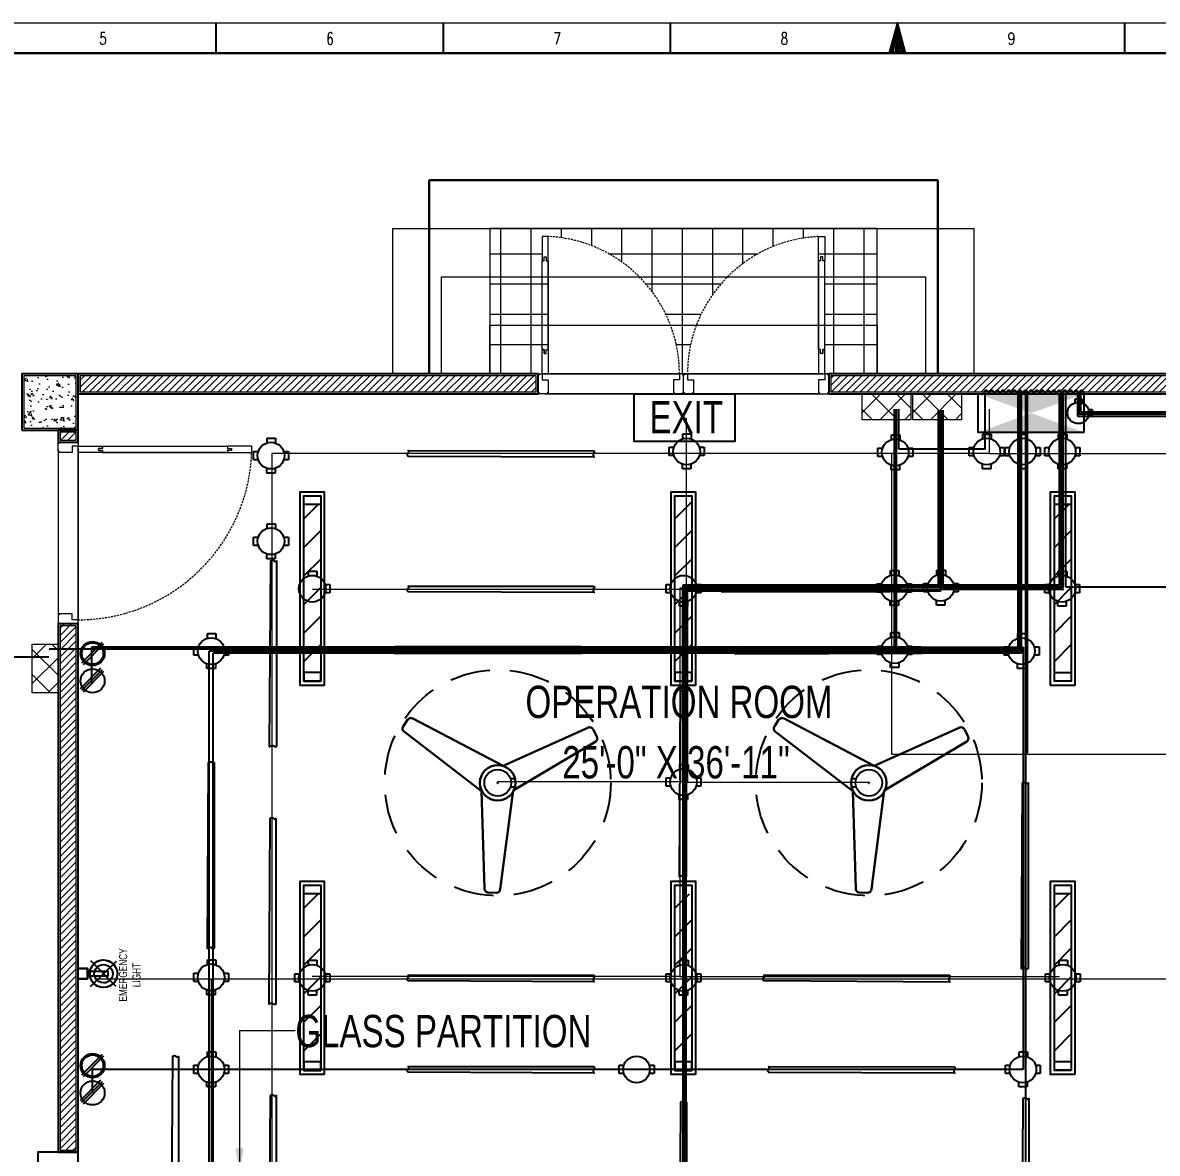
# Model space of a CAD drawing. Header units: inches. Extents: x 1445 to 3588, y -22 to 615.
# Drawn here: x 1679 to 1960.2, y 334.6 to 614.8 of the extents above; entities that cross this region are included whole.
import ezdxf
from ezdxf.enums import TextEntityAlignment as Align

# ---------------------------------------------------------------- set-up
doc = ezdxf.new("R2010")
doc.units = ezdxf.units.IN
doc.header["$MEASUREMENT"] = 0
doc.linetypes.add('DASHED', pattern=[0.75, 0.5, -0.25])
doc.layers.get('Defpoints').update_dxf_attribs({"lineweight": 0})
for name, color, linetype in [('Cables', 7, 'Continuous'), ('COLLUM', 1, 'Continuous'), ('Layer 1', 7, 'Continuous'), ('Panels', 1, 'Continuous'), ('Plant Layout', 7, 'Continuous'), ('Sockets', 7, 'Continuous'), ('wall 05', 252, 'Continuous')]:
    doc.layers.add(name, color=color, linetype=linetype)
for name, color, linetype, lineweight in [('DOOR', 115, 'Continuous', 15), ('E-CF-Ceiling-Fan', 42, 'Continuous', 30), ('HACTH', 8, 'Continuous', 9), ('MARKER', 171, 'Continuous', 15), ('Plaster Line', 252, 'Continuous', 15), ('railing', 232, 'Continuous', 15), ('Stair', 86, 'Continuous', 18), ('Switchboard', 30, 'Continuous', 13), ('Text', 252, 'Continuous', 15)]:
    doc.layers.add(name, color=color, linetype=linetype, lineweight=lineweight)
doc.styles.add('Swiss721', font='swisscl.ttf')
doc.styles.add('TEG BORDER', font='txt_qlt.shx', dxfattribs={"width": 0.7, "bigfont": 'hztxt.shx'})
pattern_1 = [(90, (-126242.502, -171177.424), (-7.5, 1e-15), []), (180, (-126242.502, -171177.424), (-1e-15, -7.5), [])]
pattern_2 = [(45, (-408960.4376, -241892.552), (-0.8838834765, 0.8838834765), [])]

# ---------------------------------------------------------------- blocks, each defined once
blk = doc.blocks.new('CF')
for p, q in [((-23.84, 14.22), (-22.76, 15.89)), ((1.35, 4.29), (-21.39, 16.19)), ((-4.07, -2.11), (-23.55, 12.84)), ((1.35, 4.29), (22.9, 13.97)), ((24.1, 13.48), (25.01, 11.71)), ((3.87, -1.9), (24.71, 10.43)), ((-4.07, -2.11), (-3.33, -26.62)), ((3.87, -1.9), (0.65, -26.82)), ((-0.39, -27.76), (-2.38, -27.66))]:
    blk.add_line(p, q)
for radius in [4.48, 0.0888]:
    blk.add_circle((0, 0), radius)
for centre, radius, start, end in [((-21.93, 15.35), 0.996, 57.1351, 147.1351), ((-23.01, 13.68), 0.996, 147.1351, 237.1351), ((23.21, 13.03), 0.996, 27.1351, 117.1351), ((24.09, 11.25), 1.03, 299.2548, 26.4357), ((-2.33, -26.67), 0.996, 177.1351, 267.1351), ((-0.34, -26.77), 0.996, 267.1351, 357.1351)]:
    blk.add_arc(centre, radius, start, end)
blk = doc.blocks.new('252 BORDER A2')
for p, q in [((185.63, 420), (185.63, 415)), ((222.75, 420), (222.75, 415)), ((259.88, 420), (259.88, 415)), ((297, 420), (297, 415)), ((334.12, 420), (334.12, 415))]:
    blk.add_line(p, q)
at = {"linetype": 'Continuous'}
blk.add_line((489, 415), (5, 415), dxfattribs=at)
at = {"color": 5, "lineweight": 15}
blk.add_lwpolyline([(0, 420), (594, 420), (594, 0), (0, 0)], close=True, dxfattribs=at)
blk.add_lwpolyline([(297, 420), (295.66, 415), (298.34, 415), (297, 420), (296, 415), (296.33, 415), (297, 420), (296.67, 415), (297.33, 415), (297, 420), (297.67, 415), (298, 415), (297, 420)])
blk.add_lwpolyline([(5, 415), (589, 415), (589, 5), (5, 5)], close=True)
at = {"char_height": 2, "width": 2, "attachment_point": 1, "style": 'TEG BORDER'}
for s, insert in [('5', (166.55, 418.41)), ('6', (203.67, 418.41)), ('7', (240.8, 418.41)), ('8', (277.92, 418.41)), ('9', (315.05, 418.41))]:
    blk.add_mtext(s, dxfattribs=dict(at, insert=insert))
blk = doc.blocks.new('A$C4A7E7E9F')
at = {"layer": 'Defpoints'}
for points in [[(0, 5), (0.25, 5), (0.25, 4.75), (0, 4.75)], [(44.75, 5), (45, 5), (45, 4.75), (44.75, 4.75)], [(0, 0.25), (0.25, 0.25), (0.25, 0), (0, 0)], [(44.75, 0.25), (45, 0.25), (45, 0), (44.75, 0)]]:
    blk.add_lwpolyline(points, close=True, dxfattribs=at)
at = {"layer": 'DOOR'}
for points in [[(1.75, 10), (2, 10), (2, 11), (2.5, 11), (2.5, 5), (1, 5), (1, 11), (1.5, 11), (1.5, 10), (1.75, 10), (1.5, 10), (1.5, 11), (1, 11), (1, 42), (1.5, 42), (1.5, 43), (2, 43), (2, 42), (2.5, 42), (2.5, 11), (2.5, 48), (1, 48), (1, 42)], [(1, 5), (1, 3.5), (2.5, 3.5), (2.5, 0.25), (2.25, 0.25), (2.25, 0), (0.25, 0), (0.25, 0.25), (0, 0.25), (0, 4.75), (0.25, 4.75), (0.25, 5), (1, 5)], [(44, 5), (44, 3.5), (42.5, 3.5), (42.5, 0.25), (42.75, 0.25), (42.75, 0), (44.75, 0), (44.75, 0.25), (45, 0.25), (45, 4.75), (44.75, 4.75), (44.75, 5), (44, 5)]]:
    blk.add_lwpolyline(points, dxfattribs=at)
at = {"layer": 'DOOR', "linetype": 'DASHED', "lineweight": 0}
blk.add_arc((0.95, 4.98), 43.05, 0.0251, 87.941, dxfattribs=at)
at = {"layer": 'HACTH', "lineweight": 0, "ltscale": 10}
for p, q in [((1.5, 5), (44, 5)), ((2.25, 0), (42.75, 0))]:
    blk.add_line(p, q, dxfattribs=at)
blk = doc.blocks.new('A$C20C675F6')
at = {"layer": 'Defpoints'}
for points in [[(0.25, 72), (0.25, 71.75), (0, 71.75), (0, 72)], [(5, 72), (5, 71.75), (4.75, 71.75), (4.75, 72)], [(0.25, 36), (0.25, 36.25), (0, 36.25), (0, 36)], [(0.25, 36), (0.25, 35.75), (0, 35.75), (0, 36)], [(5, 36), (5, 36.25), (4.75, 36.25), (4.75, 36)], [(5, 36), (5, 35.75), (4.75, 35.75), (4.75, 36)], [(0.25, 0), (0.25, 0.25), (0, 0.25), (0, 0)], [(5, 0), (5, 0.25), (4.75, 0.25), (4.75, 0)]]:
    blk.add_lwpolyline(points, close=True, dxfattribs=at)
at = {"layer": 'DOOR'}
for points in [[(5, 71), (3.5, 71), (3.5, 69.5), (0.25, 69.5), (0.25, 69.75), (0, 69.75), (0, 71.75), (0.25, 71.75), (0.25, 72), (4.75, 72), (4.75, 71.75), (5, 71.75), (5, 71)], [(10, 70.25), (10, 70), (11, 70), (11, 69.5), (5, 69.5), (5, 71), (11, 71), (11, 70.5), (10, 70.5), (10, 70.25), (10, 70.5), (11, 70.5), (11, 71), (33, 71), (33, 70.5), (34, 70.5), (34, 70), (33, 70), (33, 69.5), (11, 69.5), (39, 69.5), (39, 71), (33, 71)], [(5, 37), (3.5, 37), (3.5, 38.5), (0.25, 38.5), (0.25, 38.25), (0, 38.25), (0, 36.25), (0.25, 36.25), (0.25, 36), (4.75, 36), (4.75, 36.25), (5, 36.25), (5, 37)], [(5, 35), (3.5, 35), (3.5, 33.5), (0.25, 33.5), (0.25, 33.75), (0, 33.75), (0, 35.75), (0.25, 35.75), (0.25, 36), (4.75, 36), (4.75, 35.75), (5, 35.75), (5, 35)], [(5, 1), (3.5, 1), (3.5, 2.5), (0.25, 2.5), (0.25, 2.25), (0, 2.25), (0, 0.25), (0.25, 0.25), (0.25, 0), (4.75, 0), (4.75, 0.25), (5, 0.25), (5, 1)], [(10, 1.75), (10, 2), (11, 2), (11, 2.5), (5, 2.5), (5, 1), (11, 1), (11, 1.5), (10, 1.5), (10, 1.75), (10, 1.5), (11, 1.5), (11, 1), (33, 1), (33, 1.5), (34, 1.5), (34, 2), (33, 2), (33, 2.5), (11, 2.5), (39, 2.5), (39, 1), (33, 1)]]:
    blk.add_lwpolyline(points, dxfattribs=at)
at = {"layer": 'DOOR', "linetype": 'DASHED', "lineweight": 0}
for centre, start, end in [((4.98, 71.06), 270.0403, 357.3754), ((4.98, 0.94), 2.6246, 89.9597)]:
    blk.add_arc(centre, 34.06, start, end, dxfattribs=at)
at = {"layer": 'HACTH', "lineweight": 0, "ltscale": 10}
for p, q in [((0, 2.25), (0, 69.75)), ((5, 1.5), (5, 69.5))]:
    blk.add_line(p, q, dxfattribs=at)

msp = doc.modelspace()

# ---------------------------------------------------------------- hatches: boundary and pattern name
h = msp.add_hatch()
h.set_pattern_fill('ANSI31', color=256, scale=40)
h.set_pattern_definition([(45, (1522.8123, 372.043), (-3.53553, 3.53553), [])])
h.paths.add_polyline_path([(1752.87, 495.39), (1748.67, 495.39), (1748.67, 453.78), (1752.87, 453.78)])
h = msp.add_hatch()
h.set_pattern_fill('ANSI31', color=256, scale=40)
h.set_pattern_definition([(45, (1614.7935, 372.043), (-3.53553, 3.53553), [])])
h.paths.add_polyline_path([(1844.85, 497.53), (1840.65, 497.53), (1840.65, 453.78), (1844.85, 453.78)])
h = msp.add_hatch()
h.set_pattern_fill('ANSI31', color=256, scale=40)
h.set_pattern_definition([(45, (1708.8123, 372.043), (-3.53553, 3.53553), [])])
h.paths.add_polyline_path([(1938.87, 495.39), (1934.67, 495.39), (1934.67, 453.78), (1938.87, 453.78)])
h = msp.add_hatch()
h.set_pattern_fill('ANSI31', color=256, scale=40)
h.set_pattern_definition([(45, (1522.8123, 275.543), (-3.53553, 3.53553), [])])
h.paths.add_polyline_path([(1752.87, 398.89), (1748.67, 398.89), (1748.67, 357.28), (1752.87, 357.28)])
h = msp.add_hatch()
h.set_pattern_fill('ANSI31', color=256, scale=40)
h.set_pattern_definition([(45, (1614.7935, 275.543), (-3.53553, 3.53553), [])])
h.paths.add_polyline_path([(1844.85, 398.89), (1840.65, 398.89), (1840.65, 357.28), (1844.85, 357.28)])
h = msp.add_hatch()
h.set_pattern_fill('ANSI31', color=256, scale=40)
h.set_pattern_definition([(45, (1708.8123, 275.543), (-3.53553, 3.53553), [])])
h.paths.add_polyline_path([(1938.87, 398.89), (1934.67, 398.89), (1934.67, 357.28), (1938.87, 357.28)])
at = {"layer": 'HACTH', "ltscale": 10}
h = msp.add_hatch(dxfattribs=at)
h.set_pattern_fill('ANSI37', color=256, scale=60, angle=45, style=0)
h.set_pattern_definition(pattern_1)
h.paths.add_polyline_path([(1841.75, 527.83), (1842.75, 527.83), (1842.75, 527.58), (1843, 527.58), (1843, 527.83), (1843.75, 527.83, -0.400655), (1876.25, 561.83), (1877.75, 561.83), (1877.75, 555.83), (1877.75, 533.83), (1877.75, 527.83), (1878.5, 527.83), (1890.75, 527.83), (1890.75, 563.82), (1794.75, 563.82), (1794.75, 527.83), (1806.75, 527.83), (1807.75, 527.83), (1807.75, 533.83), (1807.75, 555.83), (1807.75, 561.83), (1809.25, 561.83, -0.400655)])
h.paths.add_polyline_path([(1795.53, 543.57), (1805.97, 543.57), (1805.97, 537.47), (1795.53, 537.47)], flags=24)
h.paths.add_polyline_path([(1837.47, 543.57), (1848.02, 543.57), (1848.02, 537.47), (1837.47, 537.47)], flags=25)
h.paths.add_polyline_path([(1879.53, 543.57), (1889.97, 543.57), (1889.97, 537.47), (1879.53, 537.47)], flags=24)
h = msp.add_hatch(dxfattribs=at)
h.set_pattern_fill('ANSI37', color=256, scale=60, angle=45, style=0)
h.set_pattern_definition(pattern_1)
h.paths.add_polyline_path([(1809.25, 555.83), (1808.75, 555.83), (1808.75, 556.83), (1808.25, 556.83), (1808.25, 555.83), (1807.75, 555.83), (1807.75, 533.83), (1808.25, 533.83), (1808.25, 532.83), (1808.75, 532.83), (1808.75, 533.83), (1809.25, 533.83)])
h.paths.add_polyline_path([(1876.25, 555.83), (1876.75, 555.83), (1876.75, 556.83), (1877.25, 556.83), (1877.25, 555.83), (1877.75, 555.83), (1877.75, 561.83), (1876.25, 561.83)])
h.paths.add_polyline_path([(1837.47, 543.57), (1848.02, 543.57), (1848.02, 537.47), (1837.47, 537.47)], flags=9)
h.paths.add_polyline_path([(1856.03, 540.56), (1856.03, 551.09), (1862.13, 551.09), (1862.13, 540.56)], flags=9)
at = {"layer": 'HACTH'}
h = msp.add_hatch(dxfattribs=at)
h.set_pattern_fill('AR-CONC', color=256, scale=0.75, style=0)
h.set_pattern_definition([(50, (-408960.4376, -241892.552), (5.37945137, -0.470641012), [0.5625, -6.1875]), (355, (-408960.4376, -241892.552), (-1.040635, 5.641441), [0.45, -4.95]), (100.4514, (-408959.9893, -241892.5913), (4.338820363, 5.170796565), [0.478051425, -5.25856584]), (46.1842, (-408960.4376, -241891.052), (8.004307865, -1.24139261), [0.84375, -9.28125]), (96.6356, (-408959.7705, -241891.1555), (7.00997029, 7.30588403), [0.71707716, -7.8878475]), (351.1842, (-408960.4376, -241891.052), (7.00996459, 7.3058895), [0.675, -7.425]), (21, (-408959.6876, -241891.427), (4.47680289, -3.01964168), [0.5625, -6.1875]), (326, (-408959.6876, -241891.427), (1.82486499, 5.43862534), [0.45, -4.95]), (71.4514, (-408959.3145, -241891.6787), (6.301669714, 2.418978725), [0.478051425, -5.25856584]), (37.5, (-408960.4376, -241892.552), (0.091198915, 2.496703904), [0, -4.89, 0, -5.025, 0, -4.96875]), (7.5, (-408960.4376, -241892.552), (1.973021531, 2.958087839), [0, -2.865, 0, -4.7775, 0, -1.89375]), (327.5, (-408962.11, -241892.552), (4.003668271, -0.169161538), [0, -1.875, 0, -5.85, 0, -7.7625]), (317.5, (-408962.86, -241892.552), (4.37389627, 0.750787367), [0, -2.4375, 0, -3.885, 0, -5.5125])])
h.paths.add_polyline_path([(1679.25, 514.33), (1692.25, 514.33), (1692.25, 527.33), (1679.25, 527.33)])
h = msp.add_hatch(dxfattribs=at)
h.set_pattern_fill('ANSI31', color=256, scale=10, style=0)
h.set_pattern_definition(pattern_2)
h.paths.add_polyline_path([(1806.25, 523.33), (1806.25, 527.33), (1693.25, 527.33), (1693.25, 523.33)])
h = msp.add_hatch(dxfattribs=at)
h.set_pattern_fill('ANSI31', color=256, scale=10, style=0)
h.set_pattern_definition(pattern_2)
h.paths.add_polyline_path([(2017.25, 523.33), (2017.25, 527.33), (2007.27, 527.33), (2007.27, 523.33)])
h.paths.add_polyline_path([(1879.25, 527.33), (1879.25, 523.33), (1992.27, 523.33), (1992.27, 527.33)])
h = msp.add_hatch(dxfattribs=at)
h.set_pattern_fill('ANSI31', color=256, scale=10, style=0)
h.set_pattern_definition([(45, (-139230.6271, -171287.0714), (-0.8838834765, 0.8838834765), [])])
h.paths.add_polyline_path([(1688.25, 513.33), (1688.25, 511.33), (1692.25, 511.33), (1692.25, 513.33)])
h = msp.add_hatch(dxfattribs=at)
h.set_pattern_fill('ANSI31', color=256, scale=10, style=0)
h.set_pattern_definition(pattern_2)
h.paths.add_polyline_path([(1688.25, 335.33), (1692.25, 335.33), (1692.25, 465.83), (1688.25, 465.83)])
h.paths.add_polyline_path([(1513.25, 329.33), (1513.25, 325.33), (1604.25, 325.33), (1604.25, 257.33), (1538.25, 257.33), (1538.25, 253.33), (1608.25, 253.33), (1608.25, 325.33), (1682.25, 325.33), (1682.25, 329.33)])
h.paths.add_polyline_path([(1503.25, 335.33), (1507.25, 335.33), (1507.25, 389.33), (1503.25, 389.33)])
at = {"layer": 'Panels'}
h = msp.add_hatch(color=256, dxfattribs=at)
h.dxf.hatch_style = 1
h.paths.add_polyline_path([(1928.91, 518.05), (1915.81, 513.29), (1942, 513.29)])
h.paths.add_polyline_path([(1915.81, 522.81), (1928.91, 518.05), (1942, 522.81)])
at = {"layer": 'Switchboard'}
h = msp.add_hatch(dxfattribs=at)
h.set_pattern_fill('ANSI37', color=256, scale=35)
h.set_pattern_definition([(45, (1624.4443, 70.036), (-3.093592, 3.093592), []), (135, (1624.4443, 70.036), (-3.093592, -3.093592), [])])
h.paths.add_polyline_path([(1899.1, 516.42), (1899.1, 522.83), (1887.04, 522.83), (1887.04, 516.42)])
h = msp.add_hatch(dxfattribs=at)
h.set_pattern_fill('ANSI37', color=256, scale=35)
h.set_pattern_definition([(45, (1637.0026, 70.036), (-3.093592, 3.093592), []), (135, (1637.0026, 70.036), (-3.093592, -3.093592), [])])
h.paths.add_polyline_path([(1911.66, 516.42), (1911.66, 522.83), (1899.6, 522.83), (1899.6, 516.42)])
h = msp.add_hatch(dxfattribs=at)
h.set_pattern_fill('ANSI37', color=256, scale=35, angle=90)
h.set_pattern_definition([(135, (2134.132, 186.1086), (-3.093592, -3.093592), []), (225, (2134.132, 186.1086), (3.093592, -3.093592), [])])
h.paths.add_polyline_path([(1687.75, 460.77), (1681.34, 460.77), (1681.34, 448.71), (1687.75, 448.71)])

# ---------------------------------------------------------------- linework, layer by layer
at = {"color": 1}
for p, q in [((1917.55, 509.11), (1917.55, 523.03)), ((1925.71, 459.58), (1925.71, 523.1)), ((1926.11, 459.07), (1926.11, 523.1)), ((1926.54, 458.58), (1926.54, 523.1)), ((1927.96, 523.14), (1927.96, 433.74)), ((1940.77, 523.19), (1940.77, 517.91)), ((1941.18, 523.19), (1941.18, 518.38)), ((1936.89, 474.7), (1936.89, 523)), ((1937.47, 474.98), (1937.47, 523)), ((1894.98, 519.05), (1894.98, 460.01)), ((1895.49, 519.05), (1895.49, 460.01)), ((1896.12, 509.11), (1896.12, 519.05)), ((1907.14, 474.7), (1907.14, 518.83)), ((1941.18, 518.38), (1965.84, 518.38)), ((1917.55, 509.11), (1896.12, 509.11)), ((1936.89, 474.7), (1907.14, 474.7)), ((1937.47, 474.98), (1987.75, 474.98)), ((1925.71, 459.58), (1685.53, 459.58)), ((1894.98, 460.01), (1696.01, 460.01)), ((1696.01, 460.01), (1696.01, 450.96)), ((1926.11, 459.07), (1725.19, 459.07)), ((1725.19, 256.62), (1725.19, 459.07)), ((1926.54, 458.58), (1726.18, 458.58)), ((1726.18, 256.13), (1726.18, 458.58)), ((1895.49, 460.01), (1926.96, 460.01)), ((1926.96, 460.01), (1926.96, 355.36)), ((1926.96, 355.36), (1696.3, 355.36)), ((1696.31, 349.55), (1696.3, 355.36))]:
    msp.add_line(p, q, dxfattribs=at)
for p, q in [((1939.83, 520.66), (1939.83, 521.6)), ((1939.83, 521.6), (1941.48, 521.6)), ((1941.48, 521.6), (1941.48, 520.61)), ((1943.09, 518.95), (1944.03, 518.95)), ((1944.03, 518.95), (1944.03, 517.29)), ((1944.03, 517.29), (1943.09, 517.29)), ((1739.59, 510.69), (1739.59, 511.86)), ((1739.59, 511.86), (1741.66, 511.86)), ((1741.66, 511.86), (1741.66, 510.62)), ((1842.61, 511.72), (1842.61, 512.89)), ((1842.61, 512.89), (1844.67, 512.89)), ((1844.67, 512.89), (1844.68, 511.66)), ((1894.31, 511.49), (1894.31, 512.66)), ((1894.31, 512.66), (1896.38, 512.66)), ((1896.38, 512.66), (1896.38, 511.43)), ((1916.97, 511.71), (1916.97, 512.88)), ((1916.97, 512.88), (1919.04, 512.88)), ((1919.04, 512.88), (1919.04, 511.65)), ((1925.86, 511.71), (1925.86, 512.88)), ((1925.86, 512.88), (1927.93, 512.88)), ((1927.93, 512.88), (1927.93, 511.65)), ((1935.69, 511.71), (1935.69, 512.88)), ((1935.69, 512.88), (1937.76, 512.88)), ((1937.76, 512.88), (1937.76, 511.65)), ((1839.23, 507.52), (1839.23, 509.58)), ((1839.23, 509.58), (1840.4, 509.58)), ((1846.69, 509.58), (1847.86, 509.58)), ((1847.86, 509.58), (1847.86, 507.52)), ((1890.94, 507.28), (1890.94, 509.35)), ((1890.94, 509.35), (1892.11, 509.35)), ((1898.4, 509.35), (1899.57, 509.35)), ((1899.57, 509.35), (1899.57, 507.28)), ((1913.59, 507.51), (1913.59, 509.57)), ((1913.59, 509.57), (1914.76, 509.57)), ((1921.05, 509.57), (1922.22, 509.57)), ((1922.22, 509.57), (1922.22, 507.51)), ((1922.49, 507.51), (1922.49, 509.57)), ((1922.49, 509.57), (1923.66, 509.57)), ((1929.95, 509.57), (1931.12, 509.57)), ((1931.12, 509.57), (1931.12, 507.51)), ((1932.32, 507.51), (1932.32, 509.57)), ((1932.32, 509.57), (1933.49, 509.57)), ((1939.78, 509.57), (1940.95, 509.57)), ((1940.95, 509.57), (1940.95, 507.51)), ((1736.22, 506.48), (1736.22, 508.55)), ((1736.22, 508.55), (1737.39, 508.55)), ((1737.39, 506.48), (1736.22, 506.48)), ((1743.68, 508.55), (1744.84, 508.55)), ((1744.84, 506.48), (1743.68, 506.48)), ((1744.84, 508.55), (1744.84, 506.48)), ((1840.4, 507.52), (1839.23, 507.52)), ((1847.86, 507.52), (1846.69, 507.52)), ((1892.11, 507.28), (1890.94, 507.28)), ((1899.57, 507.28), (1898.4, 507.28)), ((1914.76, 507.51), (1913.59, 507.51)), ((1922.22, 507.51), (1921.05, 507.51)), ((1923.66, 507.51), (1922.49, 507.51)), ((1931.12, 507.51), (1929.95, 507.51)), ((1933.49, 507.51), (1932.32, 507.51)), ((1940.95, 507.51), (1939.78, 507.51)), ((1739.49, 503.2), (1739.49, 504.37)), ((1741.56, 504.37), (1741.56, 503.2)), ((1842.51, 504.24), (1842.51, 505.41)), ((1844.57, 504.24), (1842.51, 504.24)), ((1844.57, 505.41), (1844.57, 504.24)), ((1894.21, 504.01), (1894.21, 505.18)), ((1896.28, 504.01), (1894.21, 504.01)), ((1896.28, 505.18), (1896.28, 504.01)), ((1916.87, 504.23), (1916.87, 505.4)), ((1918.93, 504.23), (1916.87, 504.23)), ((1918.93, 505.4), (1918.93, 504.23)), ((1925.76, 504.23), (1925.76, 505.4)), ((1927.83, 504.23), (1925.76, 504.23)), ((1927.83, 505.4), (1927.83, 504.23)), ((1935.59, 504.23), (1935.59, 505.4)), ((1937.66, 504.23), (1935.59, 504.23)), ((1937.66, 505.4), (1937.66, 504.23)), ((1741.56, 503.2), (1739.49, 503.2)), ((1739.59, 489.47), (1739.59, 490.64)), ((1739.59, 490.64), (1741.66, 490.64)), ((1741.66, 490.64), (1741.66, 489.4)), ((1736.22, 485.26), (1736.22, 487.33)), ((1736.22, 487.33), (1737.39, 487.33)), ((1743.68, 487.33), (1744.84, 487.33)), ((1744.84, 487.33), (1744.84, 485.26)), ((1737.39, 485.26), (1736.22, 485.26)), ((1744.84, 485.26), (1743.68, 485.26)), ((1739.49, 481.98), (1739.49, 483.15)), ((1741.56, 481.98), (1739.49, 481.98)), ((1741.56, 483.15), (1741.56, 481.98)), ((1749.83, 477.72), (1749.83, 478.89)), ((1749.83, 478.89), (1751.9, 478.89)), ((1751.9, 478.89), (1751.9, 477.65)), ((1894.04, 477.85), (1894.04, 479.02)), ((1894.04, 479.02), (1896.11, 479.02)), ((1896.11, 479.02), (1896.11, 477.78)), ((1905.58, 477.93), (1905.58, 479.1)), ((1905.58, 479.1), (1907.65, 479.1)), ((1907.65, 479.1), (1907.65, 477.87)), ((1935.65, 477.72), (1935.65, 478.89)), ((1935.65, 478.89), (1937.72, 478.89)), ((1937.72, 478.89), (1937.72, 477.65)), ((1753.91, 475.58), (1755.08, 475.58)), ((1755.08, 475.58), (1755.08, 473.51)), ((1838.45, 473.51), (1838.45, 475.58)), ((1838.45, 475.58), (1839.62, 475.58)), ((1845.91, 475.58), (1847.08, 475.58)), ((1847.08, 475.58), (1847.08, 473.51)), ((1890.67, 473.64), (1890.67, 475.71)), ((1890.67, 475.71), (1891.84, 475.71)), ((1898.13, 475.71), (1899.29, 475.71)), ((1899.29, 475.71), (1899.29, 473.64)), ((1902.21, 473.73), (1902.21, 475.79)), ((1902.21, 475.79), (1903.38, 475.79)), ((1909.66, 475.79), (1910.83, 475.79)), ((1910.83, 475.79), (1910.83, 473.73)), ((1932.28, 473.51), (1932.28, 475.58)), ((1932.28, 475.58), (1933.44, 475.58)), ((1939.73, 475.58), (1940.9, 475.58)), ((1940.9, 475.58), (1940.9, 473.51)), ((1755.08, 473.51), (1753.91, 473.51)), ((1839.62, 473.51), (1838.45, 473.51)), ((1847.08, 473.51), (1845.91, 473.51)), ((1891.84, 473.64), (1890.67, 473.64)), ((1899.29, 473.64), (1898.13, 473.64)), ((1903.38, 473.73), (1902.21, 473.73)), ((1910.83, 473.73), (1909.66, 473.73)), ((1933.44, 473.51), (1932.28, 473.51)), ((1940.9, 473.51), (1939.73, 473.51)), ((1841.73, 470.23), (1841.73, 471.4)), ((1843.79, 470.23), (1841.73, 470.23)), ((1843.79, 471.4), (1843.79, 470.23)), ((1893.94, 470.36), (1893.94, 471.53)), ((1896.01, 470.36), (1893.94, 470.36)), ((1896.01, 471.53), (1896.01, 470.36)), ((1905.48, 470.45), (1905.48, 471.62)), ((1907.55, 470.45), (1905.48, 470.45)), ((1907.55, 471.62), (1907.55, 470.45)), ((1935.55, 470.23), (1935.55, 471.4)), ((1937.62, 470.23), (1935.55, 470.23)), ((1937.62, 471.4), (1937.62, 470.23)), ((1724.77, 462.24), (1724.77, 463.41)), ((1724.77, 463.41), (1726.84, 463.41)), ((1726.84, 463.41), (1726.84, 462.18)), ((1894.17, 462.47), (1894.17, 463.64)), ((1894.17, 463.64), (1896.23, 463.64)), ((1896.23, 463.64), (1896.24, 462.4)), ((1925.61, 462.24), (1925.61, 463.41)), ((1925.61, 463.41), (1927.67, 463.41)), ((1927.67, 463.41), (1927.68, 462.18)), ((1721.4, 458.04), (1721.4, 460.1)), ((1721.4, 460.1), (1722.57, 460.1)), ((1728.86, 460.1), (1730.03, 460.1)), ((1730.03, 460.1), (1730.03, 458.04)), ((1890.79, 458.26), (1890.79, 460.33)), ((1890.79, 460.33), (1891.96, 460.33)), ((1898.25, 460.33), (1899.42, 460.33)), ((1899.42, 460.33), (1899.42, 458.26)), ((1922.23, 458.04), (1922.23, 460.1)), ((1922.23, 460.1), (1923.4, 460.1)), ((1929.69, 460.1), (1930.86, 460.1)), ((1930.86, 460.1), (1930.86, 458.04)), ((1722.57, 458.04), (1721.4, 458.04)), ((1724.67, 454.76), (1724.67, 455.93)), ((1726.74, 455.93), (1726.74, 454.76)), ((1730.03, 458.04), (1728.86, 458.04)), ((1891.96, 458.26), (1890.79, 458.26)), ((1894.07, 454.98), (1894.07, 456.15)), ((1896.13, 456.15), (1896.13, 454.98)), ((1899.42, 458.26), (1898.25, 458.26)), ((1923.4, 458.04), (1922.23, 458.04)), ((1925.51, 454.76), (1925.51, 455.93)), ((1927.57, 455.93), (1927.57, 454.76)), ((1930.86, 458.04), (1929.69, 458.04)), ((1726.74, 454.76), (1724.67, 454.76)), ((1896.13, 454.98), (1894.07, 454.98)), ((1927.57, 454.76), (1925.51, 454.76)), ((1841.81, 429.78), (1841.81, 430.95)), ((1841.81, 430.95), (1843.88, 430.95)), ((1843.88, 430.95), (1843.88, 429.72)), ((1799.86, 427.45), (1801.03, 427.45)), ((1801.03, 427.45), (1801.03, 425.38)), ((1838.44, 425.57), (1838.44, 427.64)), ((1838.44, 427.64), (1839.61, 427.64)), ((1845.9, 427.64), (1847.07, 427.64)), ((1847.07, 427.64), (1847.07, 425.57)), ((1884.39, 425.38), (1884.39, 427.45)), ((1884.39, 427.45), (1885.56, 427.45)), ((1801.03, 425.38), (1799.86, 425.38)), ((1839.61, 425.57), (1838.44, 425.57)), ((1847.07, 425.57), (1845.9, 425.57)), ((1885.56, 425.38), (1884.39, 425.38)), ((1841.71, 422.3), (1841.71, 423.46)), ((1843.78, 422.3), (1841.71, 422.3)), ((1843.78, 423.46), (1843.78, 422.3)), ((1724.76, 381.38), (1724.76, 382.55)), ((1724.76, 382.55), (1726.83, 382.55)), ((1726.83, 382.55), (1726.83, 381.31)), ((1749.83, 381.26), (1749.83, 382.43)), ((1749.83, 382.43), (1751.9, 382.43)), ((1751.9, 382.43), (1751.9, 381.19)), ((1841.81, 381.26), (1841.81, 382.43)), ((1841.81, 382.43), (1843.88, 382.43)), ((1843.88, 382.43), (1843.88, 381.19)), ((1935.83, 381.26), (1935.83, 382.43)), ((1935.83, 382.43), (1937.9, 382.43)), ((1937.9, 382.43), (1937.9, 381.19)), ((1721.38, 377.17), (1721.38, 379.23)), ((1721.38, 379.23), (1722.55, 379.23)), ((1722.55, 377.17), (1721.38, 377.17)), ((1728.84, 379.23), (1730.01, 379.23)), ((1730.01, 377.17), (1728.84, 377.17)), ((1730.01, 379.23), (1730.01, 377.17)), ((1746.46, 377.05), (1746.46, 379.11)), ((1746.46, 379.11), (1747.63, 379.11)), ((1747.63, 377.05), (1746.46, 377.05)), ((1753.91, 379.11), (1755.08, 379.11)), ((1755.08, 377.05), (1753.91, 377.05)), ((1755.08, 379.11), (1755.08, 377.05)), ((1838.44, 377.05), (1838.44, 379.11)), ((1838.44, 379.11), (1839.61, 379.11)), ((1839.61, 377.05), (1838.44, 377.05)), ((1845.9, 379.11), (1847.07, 379.11)), ((1847.07, 377.05), (1845.9, 377.05)), ((1847.07, 379.11), (1847.07, 377.05)), ((1932.46, 377.05), (1932.46, 379.11)), ((1932.46, 379.11), (1933.63, 379.11)), ((1933.63, 377.05), (1932.46, 377.05)), ((1939.91, 379.11), (1941.08, 379.11)), ((1941.08, 377.05), (1939.91, 377.05)), ((1941.08, 379.11), (1941.08, 377.05)), ((1724.66, 373.89), (1724.66, 375.06)), ((1726.72, 375.06), (1726.72, 373.89)), ((1749.73, 373.77), (1749.73, 374.94)), ((1751.8, 374.94), (1751.8, 373.77)), ((1841.71, 373.77), (1841.71, 374.94)), ((1843.78, 374.94), (1843.78, 373.77)), ((1935.73, 373.77), (1935.73, 374.94)), ((1937.8, 374.94), (1937.8, 373.77)), ((1726.72, 373.89), (1724.66, 373.89)), ((1751.8, 373.77), (1749.73, 373.77)), ((1843.78, 373.77), (1841.71, 373.77)), ((1937.8, 373.77), (1935.73, 373.77)), ((1724.77, 358.55), (1724.77, 359.72)), ((1724.77, 359.72), (1726.84, 359.72)), ((1726.84, 359.72), (1726.84, 358.48)), ((1925.94, 358.55), (1925.94, 359.72)), ((1925.94, 359.72), (1928.01, 359.72)), ((1928.01, 359.72), (1928.01, 358.48)), ((1721.4, 354.34), (1721.4, 356.4)), ((1721.4, 356.4), (1722.57, 356.4)), ((1722.57, 354.34), (1721.4, 354.34)), ((1728.86, 356.4), (1730.03, 356.4)), ((1730.03, 354.34), (1728.86, 354.34)), ((1730.03, 356.4), (1730.03, 354.34)), ((1826.82, 354.34), (1826.82, 356.4)), ((1826.82, 356.4), (1827.99, 356.4)), ((1827.99, 354.34), (1826.82, 354.34)), ((1834.28, 356.4), (1835.45, 356.4)), ((1835.45, 354.34), (1834.28, 354.34)), ((1835.45, 356.4), (1835.45, 354.34)), ((1922.57, 354.34), (1922.57, 356.4)), ((1922.57, 356.4), (1923.74, 356.4)), ((1923.74, 354.34), (1922.57, 354.34)), ((1930.02, 356.4), (1931.19, 356.4)), ((1931.19, 354.34), (1930.02, 354.34)), ((1931.19, 356.4), (1931.19, 354.34)), ((1724.67, 351.06), (1724.67, 352.23)), ((1726.74, 352.23), (1726.74, 351.06)), ((1925.84, 351.06), (1925.84, 352.23)), ((1927.91, 352.23), (1927.91, 351.06)), ((1726.74, 351.06), (1724.67, 351.06)), ((1927.91, 351.06), (1925.84, 351.06))]:
    msp.add_line(p, q)
at = {"color": 5, "lineweight": 20}
for p, q in [((1918.54, 519.05), (1918.54, 508.03)), ((1843.54, 508.03), (1843.54, 516.83)), ((1894.31, 508.03), (1740.77, 508.03)), ((1740.77, 508.03), (1740.77, 487.33)), ((1843.45, 508.03), (1843.45, 325.02)), ((1894.31, 508.03), (1894.31, 433.74)), ((1918.54, 508.03), (1894.31, 508.03)), ((1918.54, 508.03), (2005.66, 508.03)), ((1740.77, 487.33), (1740.77, 296.79)), ((1894.31, 433.74), (1894.31, 433.51)), ((1894.31, 433.51), (1965.84, 433.51))]:
    msp.add_line(p, q, dxfattribs=at)
at = {"color": 149, "lineweight": 20}
for p, q in [((1972.85, 377.77), (1696.89, 377.77)), ((1725.69, 377.77), (1725.69, 218.62))]:
    msp.add_line(p, q, dxfattribs=at)
at = {"color": 4}
msp.add_lwpolyline([(1830.52, 522.83), (1855.47, 522.83), (1855.47, 511.01), (1830.52, 511.01)], close=True, dxfattribs=at)
at = {"color": 1}
msp.add_lwpolyline([(1940.77, 517.91), (1964.95, 517.91), (1965.23, 517.91), (1964.92, 187.44), (2002.21, 187.44)], dxfattribs=at)
for points in [[(1820.55, 508.74, -0.56347), (1820.55, 508.24, 0.367924), (1820.62, 507.13), (1774.55, 507.34, -0.456322), (1774.55, 508.24, 0.605884), (1774.55, 508.76)], [(1741.87, 435.41, -0.56347), (1741.36, 435.41, 0.354322), (1740.19, 435.34), (1740.47, 481.41, -0.456322), (1741.36, 481.41, 0.605884), (1741.88, 481.41)], [(1898.4, 475.48, -0.56347), (1898.4, 474.97, 0.354322), (1898.47, 473.8), (1852.4, 473.68, -0.345374), (1852.4, 474.97, 0.605884), (1852.4, 475.5)], [(1820.55, 475.17, -0.56347), (1820.55, 474.67, 0.367924), (1820.62, 473.56), (1774.55, 473.77, -0.456322), (1774.55, 474.67, 0.605884), (1774.55, 475.19)], [(1817.39, 460.19, -0.56347), (1817.39, 459.68, 0.354322), (1817.47, 458.51), (1771.39, 458.39, -0.345374), (1771.39, 459.68, 0.605884), (1771.39, 460.21)], [(1901.74, 460.13, -0.56347), (1901.74, 459.63, 0.354322), (1901.81, 458.45), (1855.74, 458.33, -0.345374), (1855.74, 459.63, 0.605884), (1855.74, 460.15)], [(1843.41, 403.18, -0.56347), (1842.91, 403.18, 0.354322), (1841.73, 403.11), (1842.01, 449.18, -0.456322), (1842.91, 449.18, 0.605884), (1843.43, 449.18)], [(1726.46, 385.44, -0.56347), (1725.96, 385.44, 0.354322), (1724.78, 385.37), (1725.06, 431.45, -0.456322), (1725.96, 431.44, 0.605884), (1726.48, 431.44)], [(1928.17, 380.38, -0.56347), (1927.67, 380.38, 0.354322), (1926.49, 380.31), (1926.77, 426.38, -0.456322), (1927.67, 426.38, 0.605884), (1928.19, 426.38)], [(1741.75, 371.59, -0.56347), (1741.25, 371.59, 0.354322), (1740.07, 371.52), (1740.35, 417.6, -0.456322), (1741.25, 417.59, 0.605884), (1741.77, 417.59)], [(1820.55, 378.71, -0.56347), (1820.55, 378.2, 0.367924), (1820.62, 377.1), (1774.55, 377.31, -0.456322), (1774.55, 378.2, 0.605884), (1774.55, 378.73)], [(1908.68, 378.72, -0.56347), (1908.68, 378.22, 0.354322), (1908.76, 377.04), (1862.68, 377.32, -0.456322), (1862.68, 378.22, 0.605884), (1862.68, 378.74)], [(1717.58, 312.61, -0.56347), (1717.07, 312.61, 0.354322), (1715.9, 312.54), (1716.18, 358.62, -0.456322), (1717.07, 358.61, 0.605884), (1717.6, 358.61)], [(1820.55, 356.06, -0.56347), (1820.55, 355.56, 0.367924), (1820.62, 354.45), (1774.55, 354.66, -0.456322), (1774.55, 355.56, 0.605884), (1774.55, 356.08)], [(1909.9, 356.04, -0.56347), (1909.9, 355.54, 0.367924), (1909.97, 354.43), (1863.9, 354.64, -0.456322), (1863.9, 355.54, 0.605884), (1863.9, 356.06)], [(1741.78, 302.9, -0.56347), (1741.27, 302.9, 0.354322), (1740.1, 302.83), (1740.38, 348.91, -0.456322), (1741.27, 348.9, 0.605884), (1741.8, 348.9)], [(1843.52, 301.28, -0.56347), (1843.02, 301.28, 0.354322), (1841.84, 301.2), (1842.12, 347.28, -0.456322), (1843.02, 347.28, 0.605884), (1843.54, 347.28)], [(1928.35, 302.2, -0.56347), (1927.85, 302.2, 0.354322), (1926.67, 302.13), (1926.95, 348.2, -0.456322), (1927.85, 348.2, 0.605884), (1928.37, 348.2)]]:
    msp.add_lwpolyline(points, format="xyb", close=True)
for points in [[(1753.72, 450.58), (1747.72, 450.58), (1747.72, 498.58), (1753.72, 498.58)], [(1845.71, 450.58), (1839.71, 450.58), (1839.71, 498.58), (1845.71, 498.58)], [(1939.72, 450.58), (1933.72, 450.58), (1933.72, 498.58), (1939.72, 498.58)], [(1752.87, 451.63), (1748.67, 451.63), (1748.67, 497.53), (1752.87, 497.53)], [(1748.67, 497.53), (1752.87, 497.53), (1752.87, 495.39), (1748.67, 495.39)], [(1844.85, 451.63), (1840.65, 451.63), (1840.65, 497.53), (1844.85, 497.53)], [(1938.87, 451.63), (1934.67, 451.63), (1934.67, 497.53), (1938.87, 497.53)], [(1934.67, 497.53), (1938.87, 497.53), (1938.87, 495.39), (1934.67, 495.39)], [(1748.67, 451.63), (1752.87, 451.63), (1752.87, 453.78), (1748.67, 453.78)], [(1840.65, 451.63), (1844.85, 451.63), (1844.85, 453.78), (1840.65, 453.78)], [(1934.67, 453.8), (1938.87, 453.8), (1938.87, 451.65), (1934.67, 451.65)], [(1753.72, 354.08), (1747.72, 354.08), (1747.72, 402.08), (1753.72, 402.08)], [(1752.87, 355.13), (1748.67, 355.13), (1748.67, 401.03), (1752.87, 401.03)], [(1748.67, 401.03), (1752.87, 401.03), (1752.87, 398.89), (1748.67, 398.89)], [(1845.71, 354.08), (1839.71, 354.08), (1839.71, 402.08), (1845.71, 402.08)], [(1844.85, 355.13), (1840.65, 355.13), (1840.65, 401.03), (1844.85, 401.03)], [(1939.72, 354.08), (1933.72, 354.08), (1933.72, 402.08), (1939.72, 402.08)], [(1938.87, 355.13), (1934.67, 355.13), (1934.67, 401.03), (1938.87, 401.03)], [(1934.67, 401.03), (1938.87, 401.03), (1938.87, 398.89), (1934.67, 398.89)], [(1748.67, 355.13), (1752.87, 355.13), (1752.87, 357.28), (1748.67, 357.28)], [(1840.65, 355.13), (1844.85, 355.13), (1844.85, 357.28), (1840.65, 357.28)], [(1934.67, 357.3), (1938.87, 357.3), (1938.87, 355.15), (1934.67, 355.15)]]:
    msp.add_lwpolyline(points, close=True)
for centre, radius in [((1940.57, 518.12), 2.65), ((1843.54, 508.55), 3.31), ((1917.9, 508.54), 3.31), ((1926.8, 508.54), 3.31), ((1936.63, 508.54), 3.31), ((1740.53, 507.52), 3.31), ((1895.25, 508.32), 3.31), ((1740.53, 486.29), 3.31), ((1906.52, 474.76), 3.31), ((1750.77, 474.54), 3.31), ((1842.76, 474.54), 3.31), ((1894.98, 474.67), 3.31), ((1936.58, 474.54), 3.31), ((1725.71, 459.07), 3.31), ((1895.1, 459.3), 3.31), ((1926.54, 459.07), 3.31), ((1796.72, 426.42), 3.31), ((1842.75, 426.61), 3.31), ((1888.7, 426.42), 3.31), ((1725.69, 378.2), 3.31), ((1750.77, 378.08), 3.31), ((1842.75, 378.08), 3.31), ((1936.77, 378.08), 3.31), ((1725.71, 355.37), 3.31), ((1831.13, 355.37), 3.31), ((1926.88, 355.37), 3.31)]:
    msp.add_circle(centre, radius)
at = {"linetype": 'DASHED', "ltscale": 20}
for centre in [(1796.72, 426.42), (1888.7, 426.42)]:
    msp.add_circle(centre, 28, dxfattribs=at)
at = {"layer": 'Cables', "color": 4}
for p, q in [((1927.49, 523.14), (1927.49, 165.49)), ((1940.43, 523.19), (1940.43, 517.27)), ((1935.98, 475.39), (1935.98, 523)), ((1936.41, 474.98), (1936.41, 523)), ((1940.43, 517.27), (1964.52, 517.27)), ((1935.98, 475.39), (1842.56, 475.39)), ((1842.56, 475.39), (1842.56, 141.14)), ((1936.41, 474.98), (1842.98, 474.98)), ((1842.98, 474.98), (1842.98, 140.73))]:
    msp.add_line(p, q, dxfattribs=at)
at = {"layer": 'Cables', "color": 3}
msp.add_line((1685.49, 457.6), (1595.98, 457.6), dxfattribs=at)
at = {"layer": 'COLLUM'}
for points in [[(1678.75, 513.83), (1692.75, 513.83), (1692.75, 527.83), (1678.75, 527.83)], [(1682.75, 314.83), (1692.75, 314.83), (1692.75, 334.83), (1682.75, 334.83)]]:
    msp.add_lwpolyline(points, close=True, dxfattribs=at)
at = {"layer": 'Layer 1', "color": 1}
for points in [[(1699.04, 382.52), (1699.79, 382.41), (1700.54, 382.16), (1701.18, 381.76), (1701.73, 381.21), (1702.12, 380.56), (1702.37, 379.86), (1702.46, 379.06), (1702.36, 378.32), (1702.11, 377.62), (1701.71, 376.97), (1701.16, 376.43), (1700.51, 376.03), (1699.76, 375.79), (1699.01, 375.69), (1698.26, 375.8), (1697.52, 376.05), (1696.87, 376.45), (1696.33, 377), (1695.93, 377.65), (1695.69, 378.35), (1695.64, 379.1), (1695.69, 379.89), (1695.95, 380.59), (1696.35, 381.24), (1696.9, 381.78), (1697.55, 382.18), (1698.3, 382.42), (1699.04, 382.52)], [(1695.74, 379.94), (1695.95, 380.59), (1696.35, 381.24), (1696.85, 381.73), (1697.45, 382.13), (1698.1, 382.37), (1698.79, 382.52)], [(1698.79, 382.52), (1699.59, 382.47), (1700.34, 382.26), (1701.03, 381.86), (1701.58, 381.36), (1702.02, 380.71), (1702.32, 379.96), (1702.46, 379.21), (1702.36, 378.42), (1702.16, 377.67), (1701.71, 377.02), (1701.21, 376.48), (1700.51, 376.03), (1699.81, 375.79), (1699.01, 375.69)], [(1692.74, 377.87), (1695.03, 377.85), (1695.05, 380.39), (1692.76, 380.41)], [(1692.76, 380.41), (1695.05, 380.39)], [(1695.05, 380.39), (1695.03, 377.85)], [(1695.04, 379.7), (1695.04, 378.55), (1700.17, 378.53)], [(1695.04, 379.7), (1700.18, 379.67), (1695.39, 379.7), (1695.04, 379.7), (1695.04, 378.55)], [(1695.74, 379.94), (1695.64, 379.69), (1695.64, 378.55)], [(1695.82, 375.96), (1702.23, 382.25)], [(1702.2, 375.93), (1695.85, 382.28)], [(1699.04, 381.37), (1699.64, 381.32), (1700.18, 381.07), (1700.63, 380.72), (1701.03, 380.22), (1701.22, 379.67), (1701.32, 379.07), (1701.22, 378.52), (1701.01, 377.97), (1700.61, 377.48), (1700.16, 377.13), (1699.61, 376.88), (1699.02, 376.84), (1698.42, 376.89), (1697.87, 377.14), (1697.42, 377.49), (1697.03, 377.99), (1696.83, 378.54), (1696.73, 379.09), (1696.84, 379.69), (1697.04, 380.24), (1697.44, 380.73), (1697.89, 381.08), (1698.44, 381.32), (1699.04, 381.37)], [(1700.17, 378.53), (1700.18, 379.67)], [(1700.17, 378.53), (1700.18, 379.67)], [(1695.03, 377.85), (1692.74, 377.87)], [(1700.17, 378.53), (1695.04, 378.55)], [(1699.01, 375.69), (1698.21, 375.8), (1697.47, 376.05), (1696.82, 376.5), (1696.28, 377.1), (1695.88, 377.8), (1695.64, 378.55)]]:
    msp.add_lwpolyline(points, dxfattribs=at)
at = {"layer": 'MARKER'}
for q in [(1746.55, 365.05), (1732.75, 329.83), (1746.55, 365.05), (1732.75, 329.83)]:
    msp.add_line((1732.75, 365.05), q, dxfattribs=at)
msp.add_solid([(1733.75, 335.83), (1731.75, 335.83), (1732.75, 329.83)], dxfattribs=at)
msp.add_solid([(1733.75, 335.83), (1731.75, 335.83), (1732.75, 329.83)], dxfattribs=at)
at = {"layer": 'Panels'}
for points in [[(1918.31, 522.81), (1918.31, 523.14, 1), (1917.2, 523.14), (1917.2, 522.81)], [(1919.7, 522.81), (1919.7, 523.14, 1), (1918.58, 523.14), (1918.58, 522.81)], [(1921.1, 522.81), (1921.1, 523.14, 1), (1919.98, 523.14), (1919.98, 522.81)], [(1922.5, 522.81), (1922.5, 523.14, 1), (1921.38, 523.14), (1921.38, 522.81)], [(1923.88, 522.81), (1923.88, 523.14, 1), (1922.77, 523.14), (1922.77, 522.81)], [(1925.28, 522.81), (1925.28, 523.14, 1), (1924.17, 523.14), (1924.17, 522.81)], [(1926.67, 522.81), (1926.67, 523.14, 1), (1925.56, 523.14), (1925.56, 522.81)], [(1928.07, 522.81), (1928.07, 523.14, 1), (1926.96, 523.14), (1926.96, 522.81)], [(1929.46, 522.81), (1929.46, 523.14, 1), (1928.34, 523.14), (1928.34, 522.81)], [(1930.86, 522.81), (1930.86, 523.14, 1), (1929.74, 523.14), (1929.74, 522.81)], [(1932.24, 522.81), (1932.24, 523.14, 1), (1931.13, 523.14), (1931.13, 522.81)], [(1933.66, 522.81), (1933.66, 523.14, 1), (1932.54, 523.14), (1932.54, 522.81)], [(1935.04, 522.81), (1935.04, 523.14, 1), (1933.93, 523.14), (1933.93, 522.81)], [(1936.43, 522.81), (1936.43, 523.14, 1), (1935.32, 523.14), (1935.32, 522.81)], [(1937.82, 522.81), (1937.82, 523.14, 1), (1936.71, 523.14), (1936.71, 522.81)], [(1939.22, 522.81), (1939.22, 523.14, 1), (1938.1, 523.14), (1938.1, 522.81)], [(1940.58, 522.81), (1940.58, 523.14, 1), (1939.47, 523.14), (1939.47, 522.81)], [(1942, 522.81), (1942, 523.14, 1), (1940.89, 523.14), (1940.89, 522.81)]]:
    msp.add_lwpolyline(points, format="xyb", dxfattribs=at)
msp.add_lwpolyline([(1942, 513.29), (1915.81, 513.29), (1915.81, 522.81), (1942, 522.81)], close=True, dxfattribs=at)
at = {"layer": 'Plant Layout', "lineweight": 13}
for p, q in [((1807.75, 527.83), (1841.75, 527.83)), ((1807.75, 527.83), (1841.75, 527.83)), ((1843.75, 527.83), (1877.75, 527.83)), ((1843.75, 527.83), (1877.75, 527.83)), ((1808.5, 522.83), (1841, 522.83)), ((1808.5, 522.83), (1841, 522.83)), ((1844.5, 522.83), (1877, 522.83)), ((1844.5, 522.83), (1877, 522.83)), ((1687.75, 509.08), (1687.75, 467.58)), ((1687.75, 509.08), (1687.75, 467.58)), ((1692.75, 466.83), (1692.75, 509.83)), ((1692.75, 466.83), (1692.75, 509.83))]:
    msp.add_line(p, q, dxfattribs=at)
at = {"layer": 'Plaster Line'}
for points in [[(1679.25, 514.33), (1692.25, 514.33), (1692.25, 527.33), (1679.25, 527.33)], [(1806.25, 527.33), (1693.25, 527.33), (1693.25, 523.33), (1806.25, 523.33)], [(1992.27, 527.33), (1879.25, 527.33), (1879.25, 523.33), (1992.27, 523.33)], [(1692.25, 513.33), (1688.25, 513.33), (1688.25, 511.33), (1692.25, 511.33)], [(1692.25, 465.33), (1688.25, 465.33), (1688.25, 335.33), (1692.25, 335.33)]]:
    msp.add_lwpolyline(points, close=True, dxfattribs=at)
at = {"layer": 'railing', "ltscale": 20}
for p, q in [((1890.75, 563.82), (1794.75, 563.82)), ((1794.75, 563.82), (1794.75, 527.83)), ((1890.75, 527.83), (1890.75, 563.82))]:
    msp.add_line(p, q, dxfattribs=at)
at = {"layer": 'Sockets', "color": 3}
for p, q in [((1698.68, 461.19), (1693.58, 456.09)), ((1699.05, 460.78), (1693.95, 455.68)), ((1698.68, 359.04), (1693.58, 353.94)), ((1699.05, 358.63), (1693.95, 353.53))]:
    msp.add_line(p, q, dxfattribs=at)
at = {"layer": 'Sockets', "color": 5}
for p, q in [((1698.32, 454.83), (1693.21, 449.73)), ((1698.68, 454.42), (1693.58, 449.32)), ((1699.05, 454.01), (1693.95, 448.91)), ((1698.32, 352.68), (1693.21, 347.58)), ((1698.68, 352.27), (1693.58, 347.17)), ((1699.05, 351.86), (1693.95, 346.76))]:
    msp.add_line(p, q, dxfattribs=at)
at = {"layer": 'Sockets', "color": 3}
for centre, radius in [((1696.31, 458.47), 2.99), ((1696.31, 458.47), 2.67), ((1696.31, 356.32), 2.99), ((1696.31, 356.32), 2.67)]:
    msp.add_circle(centre, radius, dxfattribs=at)
at = {"layer": 'Sockets', "color": 5}
for centre in [(1696.31, 451.7), (1696.31, 349.55)]:
    msp.add_circle(centre, 2.99, dxfattribs=at)
at = {"layer": 'Stair', "color": 4, "linetype": 'Continuous', "lineweight": 30, "ltscale": 10}
for p, q in [((1905.75, 575.82), (1779.75, 575.82)), ((1779.75, 575.82), (1779.75, 527.83)), ((1905.75, 527.83), (1905.75, 575.82))]:
    msp.add_line(p, q, dxfattribs=at)
at = {"layer": 'Stair', "linetype": 'Continuous', "ltscale": 10}
for points in [[(1770.75, 527.84), (1770.75, 563.84), (1914.75, 563.84), (1914.75, 527.83)], [(1782.75, 527.84), (1782.75, 551.84), (1902.75, 551.84), (1902.75, 527.83)], [(1794.75, 527.84), (1794.75, 527.84), (1794.75, 539.84), (1890.75, 539.84), (1890.75, 539.84), (1890.75, 527.83)]]:
    msp.add_lwpolyline(points, dxfattribs=at)
at = {"layer": 'Switchboard'}
for points in [[(1887.04, 522.83), (1899.1, 522.83), (1899.1, 516.42), (1887.04, 516.42)], [(1899.6, 522.83), (1911.66, 522.83), (1911.66, 516.42), (1899.6, 516.42)], [(1681.34, 448.71), (1681.34, 460.77), (1687.75, 460.77), (1687.75, 448.71)]]:
    msp.add_lwpolyline(points, close=True, dxfattribs=at)
at = {"layer": 'Text', "color": 3}
for p, q in [((1905.78, 518.83), (1905.78, 474.67)), ((1906.15, 518.83), (1906.15, 474.09)), ((1906.46, 518.83), (1906.46, 473.85)), ((1906.75, 518.83), (1906.75, 474.37)), ((1896.82, 474.37), (1750.81, 474.37)), ((1905.78, 474.67), (1841.84, 474.67)), ((1841.84, 474.67), (1841.84, 378.39)), ((1906.15, 474.09), (1842.46, 474.09)), ((1842.46, 474.09), (1842.46, 426.67)), ((1906.46, 473.85), (1843.77, 473.85)), ((1843.77, 473.85), (1843.77, 426.58)), ((1896.82, 474.37), (1937.05, 474.37)), ((1842.46, 426.67), (1796.68, 426.67)), ((1843.77, 426.58), (1888.65, 426.58)), ((1841.84, 378.39), (1750.74, 378.39)), ((1841.84, 378.39), (1935.91, 378.39))]:
    msp.add_line(p, q, dxfattribs=at)
at = {"layer": 'wall 05'}
for points in [[(1806.75, 527.83), (1692.75, 527.83), (1692.75, 522.83), (1806.75, 522.83)], [(1992.77, 527.83), (1878.75, 527.83), (1878.75, 522.83), (1992.77, 522.83)], [(1692.75, 513.83), (1687.75, 513.83), (1687.75, 510.83), (1692.75, 510.83)], [(1692.75, 465.83), (1687.75, 465.83), (1687.75, 334.83), (1692.75, 334.83)]]:
    msp.add_lwpolyline(points, close=True, dxfattribs=at)

# ---------------------------------------------------------------- block references
at = {"xscale": 1.5163271442, "yscale": 1.5163271442, "zscale": 1.5163271442}
msp.add_blockref('252 BORDER A2', (1445.42, -22.02), dxfattribs=at)
at = {"layer": 'DOOR', "lineweight": 0}
for name, p, rotation in [('A$C20C675F6', (1878.75, 522.83), 90), ('A$C4A7E7E9F', (1687.75, 510.83), 270)]:
    msp.add_blockref(name, p, dxfattribs=dict(at, rotation=rotation))
at = {"layer": 'E-CF-Ceiling-Fan', "lineweight": 0, "xscale": 0.9826591356573481, "yscale": 0.9826591356573481, "zscale": 0.9826591356486393}
for p in [(1796.72, 426.42), (1888.7, 426.42)]:
    msp.add_blockref('CF', p, dxfattribs=at)

# ---------------------------------------------------------------- texts
at = {"layer": 'Text', "style": 'Swiss721'}
for s, p in [('OPERATION ROOM', (1841.64, 446.48)), ('OPERATION ROOM', (1841.64, 446.48)), ('GLASS PARTITION', (1783.25, 364.88)), ('GLASS PARTITION', (1783.25, 364.88))]:
    msp.add_text(s, height=8, dxfattribs=at).set_placement(p, align=Align.MIDDLE)
at = {"layer": 'Text', "color": 4, "insert": (1843.45, 521.04), "char_height": 8, "width": 62.6303, "attachment_point": 2, "style": 'Swiss721'}
msp.add_mtext('EXIT ', dxfattribs=at)
at = {"layer": 'Text', "insert": (1840.91, 431.46), "char_height": 8, "width": 92.0323, "attachment_point": 5, "style": 'Swiss721'}
msp.add_mtext('\\A1;25\'-0" X 36\'-11"', dxfattribs=at)
msp.add_mtext('\\A1;25\'-0" X 36\'-11"', dxfattribs=at)
at = {"layer": 'Text', "color": 4, "insert": (1702.86, 378.8), "char_height": 2, "width": 15.6576, "attachment_point": 2, "rotation": 89.7188, "style": 'Swiss721'}
msp.add_mtext('EMERGENCY LIGHT ', dxfattribs=at)

doc.saveas('drawing.dxf')
